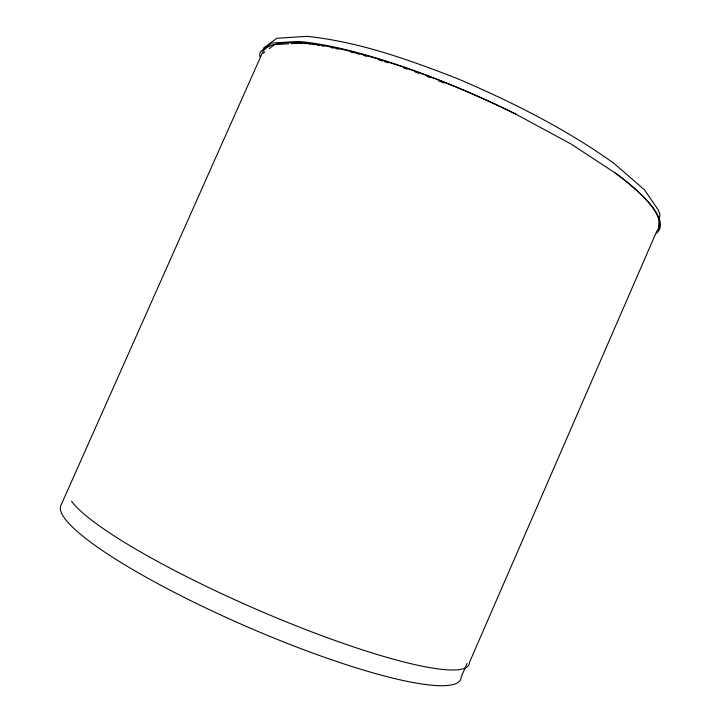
<?xml version="1.0" encoding="UTF-8"?>
<svg xmlns="http://www.w3.org/2000/svg" width="721" height="721" viewBox="0 0 721 721"><rect width="100%" height="100%" fill="white"/><g stroke="black" fill="none" stroke-linecap="round" stroke-linejoin="round"><path stroke-width="1.08" d="M658.453 229.666L659.904 213.939L658.03 209.649L644.565 189.902L614.166 163.514C565.832 128.915 512.523 102.229 458.024 78.85C409.222 59.897 359.4 41.836 306.993 36.347L276.873 38.267L263.354 48.217M467.082 663.401L461.251 676.83A217.976 36.978 23.5 0 1 250.394 628.198A217.976 36.978 23.5 0 1 61.096 504.997L262.12 53.426A215.75 46.919 24 0 1 273.565 44.693L288.923 43.765M263.156 53.219L264.895 51.903M269.23 48.604L274.674 44.459A216.21 47.117 24 0 1 516.371 114.441M291.149 43.639L300.071 43.098A215.75 46.919 24 0 1 302.847 43.314M71.487 501.095A218.373 34.157 23.5 0 0 287.075 622.178A218.373 34.157 23.5 0 0 469.533 662.275L656.885 230.936A216.165 47.108 24 0 0 615.401 173.121M304.758 43.494A215.75 46.919 24 0 1 306.722 43.693M308.732 43.918A215.75 46.919 24 0 1 310.778 44.17M312.878 44.45A215.75 46.919 24 0 1 315.023 44.747M317.204 45.072A215.75 46.919 24 0 1 319.43 45.423M321.692 45.802A215.75 46.919 24 0 1 323.99 46.198M331.119 47.559A215.75 46.919 24 0 1 333.562 48.055M336.031 48.577A215.75 46.919 24 0 1 338.537 49.118M350.956 52.065A215.75 46.919 24 0 1 354.038 52.849M356.111 53.39A215.75 46.919 24 0 1 359.274 54.228M363.546 55.4A215.75 46.919 24 0 1 366.8 56.31M379.021 59.915A215.75 46.919 24 0 1 382.427 60.97M384.708 61.682A215.75 46.919 24 0 1 388.141 62.772M404.003 68.062A215.75 46.919 24 0 1 407.095 69.135M415.422 72.1A215.75 46.919 24 0 1 418.586 73.245M427.066 76.408A215.75 46.919 24 0 1 430.275 77.625M438.837 80.941A215.75 46.919 24 0 1 444.199 83.077M656.588 233.18A218.842 47.613 24 0 0 615.824 173.41L571.347 144.191L515.488 113.954A218.842 47.613 24 0 0 297.602 41.448L271.673 43.089L260.344 51.858A219.319 47.82 24 0 0 259.776 56.508"/></g></svg>
